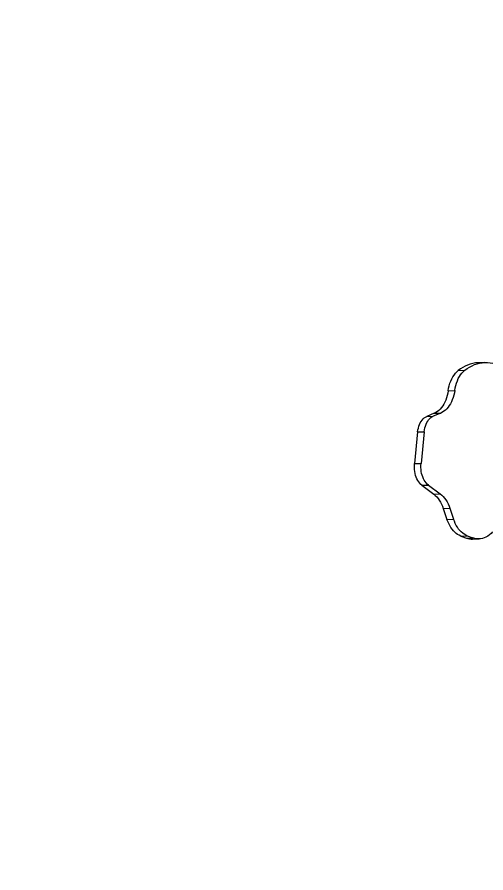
# Model space of a CAD drawing. Header units: millimetres. Extents: x -5713 to 5719, y -6024 to 5481.
# Drawn here: x 621 to 1442, y 1620 to 3121 of the extents above; entities that cross this region are included whole.
import ezdxf

# ---------------------------------------------------------------- set-up
doc = ezdxf.new("R2010")
doc.units = ezdxf.units.MM
for name, color, linetype in [('DIKOM_ОБЪЕКТ', 7, 'Continuous'), ('DIKOM_РАЗМЕР_ЗОНА', 7, 'Continuous'), ('DIKOM_РАЗМЕР_ОБЪЕКТА', 7, 'Continuous')]:
    doc.layers.add(name, color=color, linetype=linetype)
doc.styles.add('style1', font='arial.ttf', dxfattribs={"width": 0.8})
doc.dimstyles.new('1-50', dxfattribs={"dimtxt": 300, "dimasz": 200, "dimexe": 100, "dimexo": 0, "dimgap": 100, "dimtad": 1, "dimdec": 0, "dimtxsty": 'style1', "dimcen": 0, "dimclrd": 7, "dimclre": 7, "dimadec": 1, "dimazin": 2, "dimtfac": 1, "dimtdec": 0, "dimtmove": 1, "dimatfit": 3, "dimfxl": 0, "dimlwd": 25, "dimlwe": 18, "dimarcsym": 0})

# ---------------------------------------------------------------- blocks, each defined once
blk = doc.blocks.new('*D16')
at = {"layer": 'Defpoints', "color": 0, "transparency": 16777216}
for p in [(2713.8, 2377.7), (-3598, -60.3), (-3598, -5183.9)]:
    blk.add_point(p, dxfattribs=at)
at = {"layer": 'DIKOM_РАЗМЕР_ОБЪЕКТА', "color": 7, "lineweight": 18, "transparency": 16777216}
for p, q in [((2713.8, 2377.7), (2713.8, -5283.9)), ((-3598, -60.3), (-3598, -5283.9))]:
    blk.add_line(p, q, dxfattribs=at)
at = {"layer": 'DIKOM_РАЗМЕР_ОБЪЕКТА', "color": 7, "lineweight": 25, "transparency": 16777216}
blk.add_line((2513.8, -5183.9), (-3398, -5183.9), dxfattribs=at)
at = {"layer": 'DIKOM_РАЗМЕР_ОБЪЕКТА', "color": 7, "transparency": 16777216}
for points in [[(-3398, -5150.5), (-3398, -5217.2), (-3598, -5183.9)], [(2513.8, -5150.5), (2513.8, -5217.2), (2713.8, -5183.9)]]:
    blk.add_solid(points, dxfattribs=at)
at = {"layer": 'DIKOM_РАЗМЕР_ОБЪЕКТА', "color": 0, "transparency": 16777216, "insert": (-444.9, -4930.6), "char_height": 300, "attachment_point": 5, "style": 'style1'}
blk.add_mtext('6300', dxfattribs=at)
blk = doc.blocks.new('*D15')
at = {"layer": 'Defpoints', "color": 0, "transparency": 16777216}
for p in [(-612.3, 3980.9), (4699.9, 3980.9), (684.2, -2271.4)]:
    blk.add_point(p, dxfattribs=at)
at = {"layer": 'DIKOM_РАЗМЕР_ОБЪЕКТА', "color": 7, "lineweight": 18, "transparency": 16777216}
for p, q in [((-612.3, 3980.9), (4799.9, 3980.9)), ((684.2, -2271.4), (4799.9, -2271.4))]:
    blk.add_line(p, q, dxfattribs=at)
at = {"layer": 'DIKOM_РАЗМЕР_ОБЪЕКТА', "color": 7, "lineweight": 25, "transparency": 16777216}
blk.add_line((4699.9, -2071.4), (4699.9, 3780.9), dxfattribs=at)
at = {"layer": 'DIKOM_РАЗМЕР_ОБЪЕКТА', "color": 7, "transparency": 16777216}
for points in [[(4666.5, 3780.9), (4733.2, 3780.9), (4699.9, 3980.9)], [(4666.5, -2071.4), (4733.2, -2071.4), (4699.9, -2271.4)]]:
    blk.add_solid(points, dxfattribs=at)
at = {"layer": 'DIKOM_РАЗМЕР_ОБЪЕКТА', "color": 0, "transparency": 16777216, "insert": (4446.7, 2209.9), "char_height": 300, "attachment_point": 5, "rotation": 90, "style": 'style1'}
blk.add_mtext('6250', dxfattribs=at)
blk = doc.blocks.new('*D13')
at = {"layer": 'Defpoints', "color": 0, "transparency": 16777216}
for p in [(-612.2, 5480.9), (971.7, -4271.4), (5619.4, -4271.4)]:
    blk.add_point(p, dxfattribs=at)
at = {"layer": 'DIKOM_РАЗМЕР_ЗОНА', "color": 7, "lineweight": 18, "transparency": 16777216}
for p, q in [((-612.2, 5480.9), (5719.4, 5480.9)), ((971.7, -4271.4), (5719.4, -4271.4))]:
    blk.add_line(p, q, dxfattribs=at)
at = {"layer": 'DIKOM_РАЗМЕР_ЗОНА', "color": 7, "lineweight": 25, "transparency": 16777216}
blk.add_line((5619.4, 5280.9), (5619.4, -4071.4), dxfattribs=at)
at = {"layer": 'DIKOM_РАЗМЕР_ЗОНА', "color": 7, "transparency": 16777216}
for points in [[(5586, 5280.9), (5652.7, 5280.9), (5619.4, 5480.9)], [(5586, -4071.4), (5652.7, -4071.4), (5619.4, -4271.4)]]:
    blk.add_solid(points, dxfattribs=at)
at = {"layer": 'DIKOM_РАЗМЕР_ЗОНА', "color": 0, "transparency": 16777216, "insert": (5366.2, 2209.9), "char_height": 300, "attachment_point": 5, "rotation": 90, "style": 'style1'}
blk.add_mtext('9750', dxfattribs=at)

msp = doc.modelspace()

# ---------------------------------------------------------------- linework, layer by layer
at = {"layer": 'DIKOM_ОБЪЕКТ', "color": 7, "linetype": 'Continuous', "lineweight": 15}
for p, q in [((1440.5, 2515.2), (1429, 2514.8)), ((1394.1, 2501.2), (1405.5, 2501.6)), ((1376.4, 2465.7), (1387.9, 2466.1)), ((1352.1, 2426.3), (1338.7, 2420.7)), ((1338.7, 2420.7), (1350.2, 2421.1)), ((1363.6, 2426.7), (1350.2, 2421.1)), ((1352.1, 2426.3), (1363.6, 2426.7)), ((1322.9, 2393.4), (1317.3, 2337.9)), ((1322.9, 2393.4), (1334.4, 2393.8)), ((1334.4, 2393.8), (1328.8, 2338.3)), ((1317.3, 2337.9), (1328.8, 2338.3)), ((1330.4, 2299.9), (1341.9, 2300.3)), ((1330.4, 2299.9), (1351.1, 2284.5)), ((1341.9, 2300.3), (1362.6, 2284.9)), ((1351.1, 2284.5), (1362.6, 2284.9)), ((1367.9, 2259.2), (1379.4, 2259.6)), ((1367.9, 2259.2), (1374.3, 2240.2)), ((1379.4, 2259.6), (1385.8, 2240.6)), ((1374.3, 2240.2), (1385.8, 2240.6)), ((1398.4, 2211), (1409.9, 2211.4)), ((1398.4, 2211), (1408.4, 2207.3)), ((1408.4, 2207.3), (1419.9, 2207.7)), ((1409.9, 2211.4), (1419.9, 2207.7)), ((1419.2, 2205.5), (1430.7, 2205.9))]:
    msp.add_line(p, q, dxfattribs=at)
at = {"layer": 'DIKOM_ОБЪЕКТ', "color": 7, "linetype": 'Continuous', "lineweight": 15, "flags": 128}
for points in [[(1405.5, 2501.6), (1409.6, 2504.6), (1413.9, 2507.3), (1418.2, 2509.5), (1422.5, 2511.5), (1427, 2513), (1431.5, 2514.1), (1436.1, 2514.9), (1440.6, 2515.2), (1445.2, 2515.2), (1449.8, 2514.7), (1454.4, 2513.9), (1459, 2512.6), (1463.5, 2511), (1467.9, 2509)], [(1376.4, 2465.7), (1377.2, 2470.2), (1378.2, 2474.6), (1379.5, 2478.8), (1381, 2482.8), (1382.7, 2486.5), (1384.6, 2490.1), (1386.7, 2493.3), (1389, 2496.3), (1391.5, 2498.9), (1394.1, 2501.2)], [(1387.9, 2466.1), (1388.7, 2470.6), (1389.7, 2475), (1391, 2479.2), (1392.5, 2483.2), (1394.2, 2487), (1396.1, 2490.5), (1398.2, 2493.7), (1400.5, 2496.7), (1403, 2499.3), (1405.5, 2501.6)], [(1376.4, 2465.7), (1375.7, 2461.5), (1374.7, 2457.3), (1373.5, 2453.3), (1372.1, 2449.4), (1370.5, 2445.8), (1368.8, 2442.4), (1366.8, 2439.2), (1364.7, 2436.3), (1362.4, 2433.7), (1360, 2431.3), (1357.4, 2429.3), (1354.8, 2427.7), (1352.1, 2426.3)], [(1387.9, 2466.1), (1387.2, 2461.9), (1386.2, 2457.7), (1385, 2453.7), (1383.6, 2449.8), (1382, 2446.2), (1380.2, 2442.8), (1378.3, 2439.6), (1376.2, 2436.7), (1373.9, 2434.1), (1371.5, 2431.7), (1368.9, 2429.7), (1366.3, 2428.1), (1363.6, 2426.7)], [(1322.9, 2393.4), (1323.4, 2396.9), (1324.1, 2400.2), (1325, 2403.5), (1326.1, 2406.5), (1327.5, 2409.4), (1329, 2412), (1330.7, 2414.3), (1332.5, 2416.4), (1334.4, 2418.2), (1336.5, 2419.6), (1338.7, 2420.7)], [(1334.4, 2393.8), (1334.9, 2397.3), (1335.6, 2400.6), (1336.5, 2403.9), (1337.6, 2406.9), (1338.9, 2409.8), (1340.5, 2412.4), (1342.1, 2414.8), (1344, 2416.8), (1345.9, 2418.6), (1348, 2420), (1350.2, 2421.1)], [(1330.4, 2299.9), (1328.4, 2301.6), (1326.5, 2303.6), (1324.7, 2305.9), (1323.1, 2308.4), (1321.6, 2311.1), (1320.3, 2314.1), (1319.3, 2317.2), (1318.4, 2320.5), (1317.7, 2323.9), (1317.3, 2327.4), (1317.1, 2330.9), (1317.1, 2334.4), (1317.3, 2337.9)], [(1341.9, 2300.3), (1339.8, 2302), (1337.9, 2304), (1336.2, 2306.3), (1334.6, 2308.8), (1333.1, 2311.5), (1331.8, 2314.5), (1330.7, 2317.6), (1329.9, 2320.9), (1329.2, 2324.3), (1328.8, 2327.8), (1328.6, 2331.3), (1328.6, 2334.8), (1328.8, 2338.3)], [(1351.1, 2284.5), (1353.8, 2282.3), (1356.3, 2279.8), (1358.6, 2277), (1360.9, 2274), (1362.9, 2270.6), (1364.8, 2267), (1366.5, 2263.2), (1367.9, 2259.2)], [(1362.6, 2284.9), (1365.2, 2282.7), (1367.7, 2280.2), (1370.1, 2277.4), (1372.3, 2274.4), (1374.4, 2271), (1376.3, 2267.4), (1377.9, 2263.6), (1379.4, 2259.6)], [(1398.4, 2211), (1395.7, 2212.2), (1393, 2213.7), (1390.4, 2215.6), (1387.9, 2217.7), (1385.5, 2220.2), (1383.2, 2222.9), (1381.1, 2225.9), (1379.2, 2229.2), (1377.4, 2232.7), (1375.8, 2236.4), (1374.3, 2240.2)], [(1409.9, 2211.4), (1407.2, 2212.6), (1404.5, 2214.1), (1401.9, 2216), (1399.4, 2218.1), (1397, 2220.6), (1394.7, 2223.3), (1392.6, 2226.3), (1390.6, 2229.6), (1388.9, 2233.1), (1387.2, 2236.8), (1385.8, 2240.6)], [(1454.3, 2218.4), (1451.6, 2215.6), (1448.7, 2213.1), (1445.8, 2210.9), (1442.7, 2209.1), (1439.6, 2207.7), (1436.4, 2206.7), (1433.1, 2206.1), (1429.8, 2205.9), (1426.5, 2206.1), (1423.2, 2206.7), (1419.9, 2207.7)]]:
    msp.add_lwpolyline(points, dxfattribs=at)
at = {"layer": 'DIKOM_ОБЪЕКТ', "color": 7, "linetype": 'Continuous', "lineweight": 15}
for centre, radius, start, end in [((1432, 2455.4), 59.5, 92.9361, 129.6887), ((1418.3, 2233.6), 28.1, 249.482, 271.847)]:
    msp.add_arc(centre, radius, start, end, dxfattribs=at)

# ---------------------------------------------------------------- dimensions: what is measured, and where the dimension line sits
at = {"layer": 'DIKOM_РАЗМЕР_ЗОНА'}
dim = msp.add_linear_dim(base=(5619.4, -4271.4), p1=(-612.2, 5480.9), p2=(971.7, -4271.4), angle=90, text='9750', dimstyle='1-50', override={"dimscale": 1, "dimtix": 0, "dimtofl": 1, "dimtmove": 1, "dimatfit": 3}, dxfattribs=at)
dim.commit()
dim.dimension.update_dxf_attribs({"geometry": '*D13', "text_midpoint": (5619.4, 2209.9), "dimtype": 160})
at = {"layer": 'DIKOM_РАЗМЕР_ОБЪЕКТА'}
dim = msp.add_linear_dim(base=(4699.9, 3980.9), p1=(684.2, -2271.4), p2=(-612.3, 3980.9), angle=90, text='6250', dimstyle='1-50', override={"dimscale": 1, "dimtix": 0, "dimtofl": 1, "dimtmove": 1, "dimatfit": 3}, dxfattribs=at)
dim.commit()
dim.dimension.update_dxf_attribs({"geometry": '*D15', "text_midpoint": (4699.9, 2209.9), "dimtype": 160})
dim = msp.add_linear_dim(base=(-3598, -5183.9), p1=(2713.8, 2377.7), p2=(-3598, -60.3), text='6300', dimstyle='1-50', override={"dimscale": 1, "dimtix": 0, "dimtofl": 1, "dimtmove": 1, "dimatfit": 3}, dxfattribs=at)
dim.commit()
dim.dimension.update_dxf_attribs({"geometry": '*D16', "text_midpoint": (-444.9, -5183.9), "dimtype": 160})

doc.saveas('drawing.dxf')
